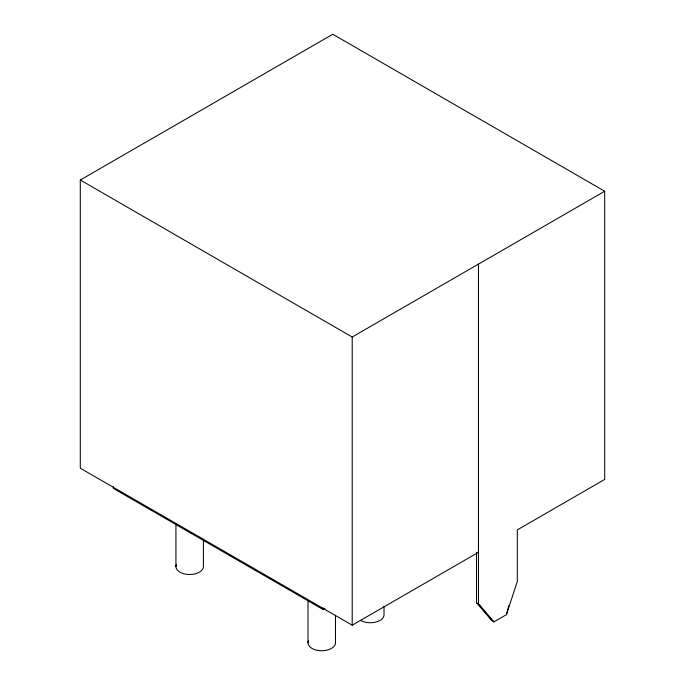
<?xml version="1.0" encoding="UTF-8"?>
<svg xmlns="http://www.w3.org/2000/svg" width="685" height="685" viewBox="0 0 685 685"><rect width="100%" height="100%" fill="white"/><g stroke="black" fill="none" stroke-linecap="round" stroke-linejoin="round"><path stroke-width="1.03" d="M476.512 552.247L476.512 602.774L492.053 620.721L493.996 621.843L506.429 614.668L508.792 605.583M506.429 614.668L517.303 581.471L517.303 529.89L604.701 479.431L604.701 191.235L332.79 34.25L80.299 180.027L80.299 468.215L352.21 625.199L478.455 552.315M80.299 180.027L352.21 337.011L604.701 191.235M113.316 486.718L113.316 488.396L323.08 609.504L324.921 608.443M476.512 602.774L478.455 603.896L493.996 621.843M492.053 620.721L478.455 603.896L478.455 264.127M384.028 606.302L384.028 614.788A13.734 7.929 0 0 1 375.551 622.117A13.734 7.929 0 0 1 360.584 620.396M352.21 337.011L352.21 625.199M335.47 615.241L335.47 642.821A13.734 7.929 0 0 1 319.946 650.681A13.734 7.929 0 0 1 308.473 640.766M323.08 607.826L323.08 609.504M308.002 600.394L308.002 642.821M203.402 540.054L203.402 566.572A13.734 7.929 0 0 1 187.87 574.432A13.734 7.929 0 0 1 176.396 564.517M175.934 524.136L175.934 566.572"/></g></svg>
